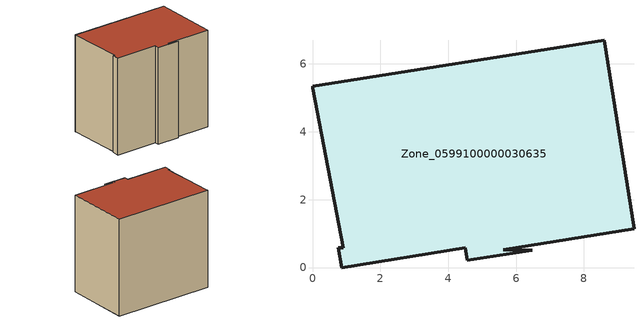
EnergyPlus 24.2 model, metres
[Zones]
Zone_0599100000030635
 floor ground (C_G): 9.47,1.15 5.62,0.53 6.48,0.52 4.56,0.21 4.5,0.58 0.86,0 0.76,0.59 0.91,0.59 0.01,5.29 0,5.34 8.59,6.7 z0
 wall outside (C_F): 8.59,6.7 0,5.34 0.01,5.29 0.91,0.59 0.76,0.59 0.86,0 4.5,0.58 4.56,0.21 6.48,0.52 5.62,0.53 9.47,1.15 8.59,6.7 z0:8.3
 roof outside (C_R): 5.62,0.53 9.47,1.15 8.59,6.7 0,5.34 0.01,5.29 0.91,0.59 0.76,0.59 0.86,0 4.5,0.58 4.56,0.21 6.48,0.52 z8.3
[BUILDING]
Pand.0599100000030635: North Axis=0; Terrain=City; Loads Convergence Tolerance Value=0.04; Temperature Convergence Tolerance Value=0.4; Solar Distribution=FullExterior; Maximum Number of Warmup Days=25; Minimum Number of Warmup Days=1
[Site:Location]
Rotterdam.The.Hague.AP_ZH_NLD Design_Conditions: Latitude=51.96; Longitude=4.45; Time Zone=1; Elevation=-4.5
[SITE:GROUNDTEMPERATURE:BUILDINGSURFACE]
18, 18, 18, 18, 18, 18, 18, 18, 18, 18, 18, 18
[MATERIAL] Thermal Absorptance=0.9; Solar Absorptance=0.7; Visible Absorptance=0.7
Name | Roughness | Thickness | Conductivity | Density | Specific Heat
G.TI.1975-1991 | MediumSmooth | 0.15 | 0.288461 | 540 | 1210
F.TI.1975-1991 | Rough | 0.3 | 0.230769 | 1920 | 840
R.TI.1975-1991 | MediumRough | 0.2 | 0.153846 | 1500 | 1000
[CONSTRUCTION]
C_G: G.TI.1975-1991
C_F: F.TI.1975-1991
C_R: R.TI.1975-1991
[ZONE]
Zone_0599100000030635: Type=1; Multiplier=1; Ceiling Height=Autocalculate; Volume=Autocalculate; Floor Area=autocalculate; Part of Total Floor Area=Yes
[ZONEINFILTRATION:DESIGNFLOWRATE]
Infil_Zone_0599100000030635: Zone or ZoneList or Space or SpaceList=Zone_0599100000030635; Schedule=AlwaysOn; Design Flow Rate Calculation Method=Flow/Area; Flow Rate per Floor Area=0.003; Constant Term Coefficient=1; Temperature Term Coefficient=0; Velocity Term Coefficient=0; Velocity Squared Term Coefficient=0
[HVACTEMPLATE:ZONE:IDEALLOADSAIRSYSTEM]
Zone_0599100000030635: Maximum Heating Supply Air Temperature=50; Minimum Cooling Supply Air Temperature=13; Maximum Heating Supply Air Humidity Ratio=0.0156; Minimum Cooling Supply Air Humidity Ratio=0.0077; Heating Limit=NoLimit; Cooling Limit=NoLimit; Dehumidification Control Type=ConstantSensibleHeatRatio; Cooling Sensible Heat Ratio=0.7; Dehumidification Setpoint=60; Humidification Control Type=None; Humidification Setpoint=30; Outdoor Air Method=None; Outdoor Air Flow Rate per Person=0.00944; Outdoor Air Flow Rate per Zone Floor Area=0; Outdoor Air Flow Rate per Zone=0; Demand Controlled Ventilation Type=None; Outdoor Air Economizer Type=NoEconomizer; Heat Recovery Type=None; Sensible Heat Recovery Effectiveness=0.7; Latent Heat Recovery Effectiveness=0.65
[ZONECONTROL:THERMOSTAT]
ThermostatControl_Zone_0599100000030635: Zone or ZoneList=Zone_0599100000030635; Control Type Schedule=DualSetpointControlType; Control 1=Thermostat_Zone_0599100000030635; Temperature Difference Between Cutout And Setpoint=0
[THERMOSTATSETPOINT:DUALSETPOINT]
Thermostat_Zone_0599100000030635: Heating Setpoint Temperature Schedule=HeatingSetpoint_Zone_0599100000030635; Cooling Setpoint Temperature Schedule=CoolingSetpoint_Zone_0599100000030635
[SCHEDULE:COMPACT]
HeatingSetpoint_Zone_0599100000030635: Through: 12/31, For: AllDays, Until: 24:00, 21
CoolingSetpoint_Zone_0599100000030635: Through: 12/31, For: AllDays, Until: 24:00, 24
DualSetpointControlType: Through: 12/31, For: AllDays, Until: 24:00, 4
AlwaysOn: Through: 12/31, For: AllDays, Until: 24:00, 1
